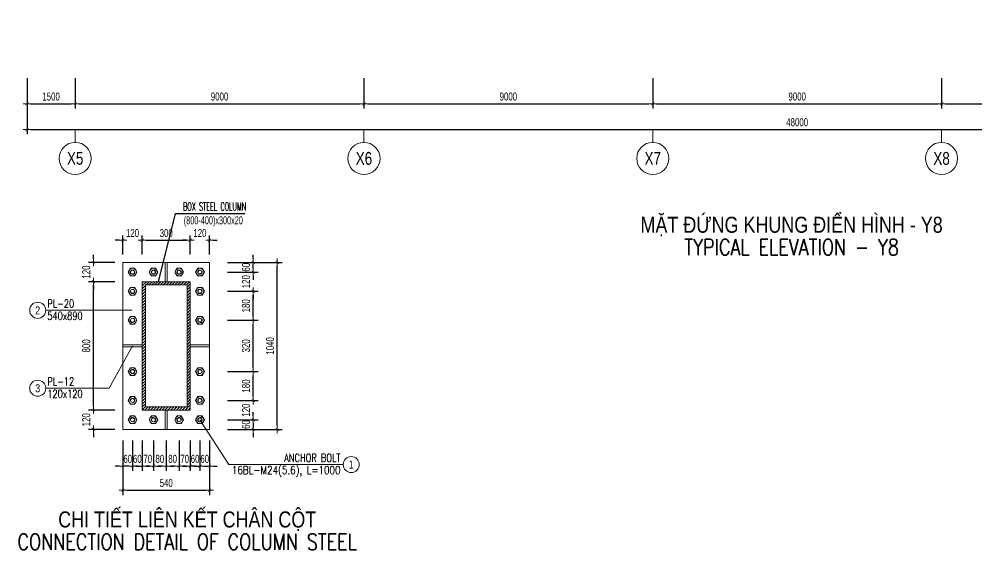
# Model space of a CAD drawing. Header units: millimetres. Extents: x 239606 to 473981, y -27658 to 23850.
# Drawn here: x 419111 to 448955, y -26843 to -10315 of the extents above; entities that cross this region are included whole.
import ezdxf
from ezdxf.enums import TextEntityAlignment as Align

# ---------------------------------------------------------------- set-up
doc = ezdxf.new("R2010")
doc.units = ezdxf.units.MM
doc.linetypes.add('CENTER2', pattern=[1.125, 0.75, -0.125, 0.125, -0.125])
doc.layers.get('0').update_dxf_attribs({"lineweight": 20})
doc.layers.get('Defpoints').update_dxf_attribs({"color": 151, "lineweight": 9})
for name, color, linetype, lineweight in [('NDC_S-BEAM-NAME-VERT', 7, 'Continuous', 20), ('NDC_S-COLS-STEL', 2, 'Continuous', 20), ('NDC_S-DIMS', 1, 'Continuous', 15), ('NDC_S-TEXT-VIE', 7, 'Continuous', 20), ('NDC_S_ANNO', 7, 'Continuous', 20), ('NDC_S_AXIS', 5, 'CENTER2', 13), ('NDC_S_DIM', 1, 'Continuous', 15), ('NDC_S_ENG TEXT', 2, 'Continuous', 20), ('NDC_S_ENG TITLE', 3, 'Continuous', 20), ('NDC_S_HATCH MATERIAL', 8, 'Continuous', 13), ('NDC_S_SLAB', 2, 'Continuous', 20), ('NDC_S_SYMBOL', 1, 'Continuous', 15), ('NDC_S_TEXT SYMBOL', 7, 'Continuous', 20), ('NDC_S_VN TITLE', 6, 'Continuous', 35)]:
    doc.layers.add(name, color=color, linetype=linetype, lineweight=lineweight)
doc.styles.add('ARIAL', font='arial.ttf', dxfattribs={"width": 0.8})
doc.styles.add('NDC_ANNO', font='', dxfattribs={"width": 0.8})
doc.styles.add('NDC_DIM', font='', dxfattribs={"width": 0.75})
doc.styles.add('NDC_EN TXT', font='romans.shx', dxfattribs={"width": 0.8})
doc.styles.add('NDC_VIE TXT', font='arial.ttf', dxfattribs={"width": 0.8})
doc.styles.get('NDC_ANNO').set_extended_font_data('Dotum')
doc.styles.get('NDC_DIM').set_extended_font_data('Dotum')
doc.dimstyles.new('NDC_dim_100', dxfattribs={"dimscale": 100, "dimtxt": 2.5, "dimasz": 1.2, "dimexe": 1.5, "dimexo": 2.5, "dimgap": 1, "dimtad": 1, "dimdec": 0, "dimzin": 0, "dimdsep": 46, "dimtxsty": 'NDC_DIM', "dimblk": 'DIMMARK', "dimcen": 0.09, "dimdle": 1.2, "dimclrd": 1, "dimclre": 1, "dimclrt": 3, "dimadec": 0, "dimazin": 0, "dimtfac": 1, "dimtdec": 0, "dimtix": 1, "dimtofl": 0, "dimtmove": 0, "dimatfit": 3, "dimfxl": 8, "dimfxlon": 1, "dimtolj": 1, "dimtzin": 0, "dimarcsym": 0})
doc.dimstyles.new('NDC_dim_75', dxfattribs={"dimscale": 75, "dimtxt": 2.5, "dimasz": 1.5, "dimexe": 1.5, "dimexo": 2.5, "dimgap": 1, "dimtad": 1, "dimdec": 0, "dimrnd": 0.001, "dimzin": 0, "dimdsep": 46, "dimtxsty": 'NDC_DIM', "dimblk": 'DIMMARK', "dimcen": 0, "dimdle": 1.2, "dimclrd": 256, "dimclre": 256, "dimclrt": 3, "dimadec": 0, "dimazin": 0, "dimtfac": 1, "dimtdec": 0, "dimtix": 1, "dimtofl": 0, "dimtmove": 2, "dimatfit": 3, "dimfxl": 6, "dimfxlon": 1, "dimtolj": 1, "dimtzin": 0, "dimlwd": -1, "dimlwe": -1, "dimarcsym": 0})

# ---------------------------------------------------------------- blocks, each defined once
blk = doc.blocks.new('Drawing name_symbol')
at = {"layer": 'NDC_S_ENG TITLE', "style": 'NDC_EN TXT', "width": 0.8}
blk.add_attdef('SECTDET1', text='', height=5, dxfattribs=at).set_placement((0, 1.01), align=Align.CENTER)
at = {"layer": 'NDC_S_TEXT SYMBOL', "lineweight": 25, "style": 'NDC_ANNO', "width": 0.8}
blk.add_attdef('SSCALE', text='', height=2.5, dxfattribs=at).set_placement((0, -4), align=Align.CENTER)
at = {"layer": 'NDC_S_VN TITLE', "style": 'NDC_VIE TXT', "width": 0.8}
blk.add_attdef('SECTDET2', text='', height=5, dxfattribs=at).set_placement((0, 7.97), align=Align.CENTER)
blk = doc.blocks.new('DIMMARK')
at = {"layer": 'NDC_S_DIM', "color": 1}
blk.add_line((-1.5, 0), (1, 0), dxfattribs=at)
at = {"layer": 'NDC_S_DIM', "color": 2, "const_width": 0.1}
blk.add_lwpolyline([(-0.42, -0.42), (0.42, 0.42)], dxfattribs=at)
blk = doc.blocks.new('*D48')
at = {"layer": 'Defpoints', "color": 0, "ltscale": 200, "transparency": 16777216}
for p in [(419356, -9940), (467356, -9940), (467356, -13751)]:
    blk.add_point(p, dxfattribs=at)
at = {"layer": 'NDC_S_DIM', "color": 1, "lineweight": -2, "ltscale": 200, "transparency": 16777216}
for p, q in [((419356, -12951), (419356, -13901)), ((467356, -12951), (467356, -13901)), ((419476, -13751), (467236, -13751))]:
    blk.add_line(p, q, dxfattribs=at)
at = {"layer": 'NDC_S_DIM', "color": 1, "lineweight": -2, "ltscale": 200, "transparency": 16777216, "xscale": 120, "yscale": 120, "zscale": 120, "rotation": 180}
blk.add_blockref('DIMMARK', (419356, -13751), dxfattribs=at)
at = {"layer": 'NDC_S_DIM', "color": 1, "lineweight": -2, "ltscale": 200, "transparency": 16777216, "xscale": 120, "yscale": 120, "zscale": 120}
blk.add_blockref('DIMMARK', (467356, -13751), dxfattribs=at)
at = {"layer": 'NDC_S_DIM', "color": 3, "ltscale": 200, "transparency": 16777216, "insert": (443356, -13526), "char_height": 250, "attachment_point": 5, "style": 'NDC_DIM'}
blk.add_mtext('\\A1;48000', dxfattribs=at)
blk = doc.blocks.new('*D49')
at = {"layer": 'Defpoints', "color": 0, "ltscale": 200, "transparency": 16777216}
for p in [(429856, -9940), (438856, -9940), (438856, -12951)]:
    blk.add_point(p, dxfattribs=at)
at = {"layer": 'NDC_S_DIM', "color": 1, "lineweight": -2, "ltscale": 200, "transparency": 16777216}
for p, q in [((429856, -12151), (429856, -13101)), ((438856, -12151), (438856, -13101)), ((429976, -12951), (438736, -12951))]:
    blk.add_line(p, q, dxfattribs=at)
at = {"layer": 'NDC_S_DIM', "color": 1, "lineweight": -2, "ltscale": 200, "transparency": 16777216, "xscale": 120, "yscale": 120, "zscale": 120, "rotation": 180}
blk.add_blockref('DIMMARK', (429856, -12951), dxfattribs=at)
at = {"layer": 'NDC_S_DIM', "color": 1, "lineweight": -2, "ltscale": 200, "transparency": 16777216, "xscale": 120, "yscale": 120, "zscale": 120}
blk.add_blockref('DIMMARK', (438856, -12951), dxfattribs=at)
at = {"layer": 'NDC_S_DIM', "color": 3, "ltscale": 200, "transparency": 16777216, "insert": (434356, -12726), "char_height": 250, "attachment_point": 5, "style": 'NDC_DIM'}
blk.add_mtext('\\A1;9000', dxfattribs=at)
blk = doc.blocks.new('*U8')
at = {"layer": 'NDC_S_SYMBOL'}
blk.add_line((0, 5), (0, 9), dxfattribs=at)
blk.add_circle((0, 0), 5, dxfattribs=at)
at = {"layer": 'NDC_S_TEXT SYMBOL', "color": 7, "style": 'NDC_ANNO', "width": 0.8}
blk.add_attdef('GRID', text='', height=4, dxfattribs=at).set_placement((0, 0), align=Align.MIDDLE)
blk = doc.blocks.new('*D50')
at = {"layer": 'Defpoints', "color": 0, "ltscale": 200, "transparency": 16777216}
for p in [(420856, -9940), (429856, -9940), (429856, -12951)]:
    blk.add_point(p, dxfattribs=at)
at = {"layer": 'NDC_S_DIM', "color": 1, "lineweight": -2, "ltscale": 200, "transparency": 16777216}
for p, q in [((420856, -12151), (420856, -13101)), ((429856, -12151), (429856, -13101)), ((420976, -12951), (429736, -12951))]:
    blk.add_line(p, q, dxfattribs=at)
at = {"layer": 'NDC_S_DIM', "color": 1, "lineweight": -2, "ltscale": 200, "transparency": 16777216, "xscale": 120, "yscale": 120, "zscale": 120, "rotation": 180}
blk.add_blockref('DIMMARK', (420856, -12951), dxfattribs=at)
at = {"layer": 'NDC_S_DIM', "color": 1, "lineweight": -2, "ltscale": 200, "transparency": 16777216, "xscale": 120, "yscale": 120, "zscale": 120}
blk.add_blockref('DIMMARK', (429856, -12951), dxfattribs=at)
at = {"layer": 'NDC_S_DIM', "color": 3, "ltscale": 200, "transparency": 16777216, "insert": (425356, -12726), "char_height": 250, "attachment_point": 5, "style": 'NDC_DIM'}
blk.add_mtext('\\A1;9000', dxfattribs=at)
blk = doc.blocks.new('*D51')
at = {"layer": 'Defpoints', "color": 0, "ltscale": 100, "transparency": 16777216}
for p in [(419356, -9940), (420856, -9940), (420856, -12951)]:
    blk.add_point(p, dxfattribs=at)
at = {"layer": 'NDC_S_DIM', "color": 1, "lineweight": -2, "ltscale": 100, "transparency": 16777216}
for p, q in [((419356, -12151), (419356, -13101)), ((420856, -12151), (420856, -13101)), ((419476, -12951), (420736, -12951))]:
    blk.add_line(p, q, dxfattribs=at)
at = {"layer": 'NDC_S_DIM', "color": 1, "lineweight": -2, "ltscale": 100, "transparency": 16777216, "xscale": 120, "yscale": 120, "zscale": 120, "rotation": 180}
blk.add_blockref('DIMMARK', (419356, -12951), dxfattribs=at)
at = {"layer": 'NDC_S_DIM', "color": 1, "lineweight": -2, "ltscale": 100, "transparency": 16777216, "xscale": 120, "yscale": 120, "zscale": 120}
blk.add_blockref('DIMMARK', (420856, -12951), dxfattribs=at)
at = {"layer": 'NDC_S_DIM', "color": 3, "ltscale": 100, "transparency": 16777216, "insert": (420106, -12726), "char_height": 250, "attachment_point": 5, "style": 'NDC_DIM'}
blk.add_mtext('\\A1;1500', dxfattribs=at)
blk = doc.blocks.new('*D52')
at = {"layer": 'Defpoints', "color": 0, "ltscale": 200, "transparency": 16777216}
for p in [(438856, -9940), (447856, -9940), (447856, -12951)]:
    blk.add_point(p, dxfattribs=at)
at = {"layer": 'NDC_S_DIM', "color": 1, "lineweight": -2, "ltscale": 200, "transparency": 16777216}
for p, q in [((438856, -12151), (438856, -13101)), ((447856, -12151), (447856, -13101)), ((438976, -12951), (447736, -12951))]:
    blk.add_line(p, q, dxfattribs=at)
at = {"layer": 'NDC_S_DIM', "color": 1, "lineweight": -2, "ltscale": 200, "transparency": 16777216, "xscale": 120, "yscale": 120, "zscale": 120, "rotation": 180}
blk.add_blockref('DIMMARK', (438856, -12951), dxfattribs=at)
at = {"layer": 'NDC_S_DIM', "color": 1, "lineweight": -2, "ltscale": 200, "transparency": 16777216, "xscale": 120, "yscale": 120, "zscale": 120}
blk.add_blockref('DIMMARK', (447856, -12951), dxfattribs=at)
at = {"layer": 'NDC_S_DIM', "color": 3, "ltscale": 200, "transparency": 16777216, "insert": (443356, -12726), "char_height": 250, "attachment_point": 5, "style": 'NDC_DIM'}
blk.add_mtext('\\A1;9000', dxfattribs=at)
blk = doc.blocks.new('*D53')
at = {"layer": 'Defpoints', "color": 0, "ltscale": 200, "transparency": 16777216}
for p in [(447856, -9940), (456856, -9940), (456856, -12951)]:
    blk.add_point(p, dxfattribs=at)
at = {"layer": 'NDC_S_DIM', "color": 1, "lineweight": -2, "ltscale": 200, "transparency": 16777216}
for p, q in [((447856, -12151), (447856, -13101)), ((456856, -12151), (456856, -13101)), ((447976, -12951), (456736, -12951))]:
    blk.add_line(p, q, dxfattribs=at)
at = {"layer": 'NDC_S_DIM', "color": 1, "lineweight": -2, "ltscale": 200, "transparency": 16777216, "xscale": 120, "yscale": 120, "zscale": 120, "rotation": 180}
blk.add_blockref('DIMMARK', (447856, -12951), dxfattribs=at)
at = {"layer": 'NDC_S_DIM', "color": 1, "lineweight": -2, "ltscale": 200, "transparency": 16777216, "xscale": 120, "yscale": 120, "zscale": 120}
blk.add_blockref('DIMMARK', (456856, -12951), dxfattribs=at)
at = {"layer": 'NDC_S_DIM', "color": 3, "ltscale": 200, "transparency": 16777216, "insert": (452356, -12726), "char_height": 250, "attachment_point": 5, "style": 'NDC_DIM'}
blk.add_mtext('\\A1;9000', dxfattribs=at)
blk = doc.blocks.new('*U148')
blk.add_circle((2.5, 0), 2.5)
at = {"layer": 'NDC_S-TEXT-VIE', "color": 3, "style": 'NDC_EN TXT'}
for tag, width, p in [('DK2', 0.75, (-0.85, 0.85)), ('KC2', 0.8, (-0.85, -2.97))]:
    blk.add_attdef(tag, text='', height=2.5, dxfattribs=dict(at, width=width)).set_placement(p, align=Align.RIGHT)
at = {"layer": 'NDC_S-TEXT-VIE', "color": 7, "style": 'ARIAL', "width": 0.8}
blk.add_attdef('SH3', text='', height=2.5, dxfattribs=at).set_placement((2.5, 0), align=Align.MIDDLE)
blk = doc.blocks.new('*U145')
at = {"color": 0, "linetype": 'Continuous'}
for p, q in [((-8.5, 4.9), (0, 9.8)), ((-8.5, -4.9), (-8.5, 4.9)), ((8.5, 4.9), (0, 9.8)), ((8.5, -4.9), (8.5, 4.9)), ((-8.5, -4.9), (0, -9.8)), ((8.5, -4.9), (0, -9.8))]:
    blk.add_line(p, q, dxfattribs=at)
for radius in [8.5, 4.25]:
    blk.add_circle((0, 0), radius, dxfattribs=at)
blk.add_arc((0, 0), 5, 250, 160, dxfattribs=at)
blk = doc.blocks.new('*D149')
at = {"layer": 'Defpoints', "color": 0, "ltscale": 100, "transparency": 16777216}
for p in [(422344, -23091), (422644, -23091), (422644, -24236)]:
    blk.add_point(p, dxfattribs=at)
at = {"layer": 'NDC_S_DIM', "color": 1, "lineweight": -2, "ltscale": 100, "transparency": 16777216}
for p, q in [((422344, -23436), (422344, -24386)), ((422644, -23436), (422644, -24386)), ((422224, -24236), (422104, -24236)), ((422764, -24236), (422884, -24236))]:
    blk.add_line(p, q, dxfattribs=at)
at = {"layer": 'NDC_S_DIM', "color": 1, "lineweight": -2, "ltscale": 100, "transparency": 16777216, "xscale": 120, "yscale": 120, "zscale": 120}
blk.add_blockref('DIMMARK', (422344, -24236), dxfattribs=at)
at = {"layer": 'NDC_S_DIM', "color": 1, "lineweight": -2, "ltscale": 100, "transparency": 16777216, "xscale": 120, "yscale": 120, "zscale": 120, "rotation": 180}
blk.add_blockref('DIMMARK', (422644, -24236), dxfattribs=at)
at = {"layer": 'NDC_S_DIM', "color": 3, "ltscale": 100, "transparency": 16777216, "insert": (422494, -24010), "char_height": 250, "attachment_point": 5, "style": 'NDC_DIM'}
blk.add_mtext('\\A1;60', dxfattribs=at)
blk = doc.blocks.new('*D150')
at = {"layer": 'Defpoints', "color": 0, "ltscale": 100, "transparency": 16777216}
for p in [(422644, -23091), (422944, -23091), (422944, -24236)]:
    blk.add_point(p, dxfattribs=at)
at = {"layer": 'NDC_S_DIM', "color": 1, "lineweight": -2, "ltscale": 100, "transparency": 16777216}
for p, q in [((422644, -23436), (422644, -24386)), ((422944, -23436), (422944, -24386)), ((422524, -24236), (422404, -24236)), ((423064, -24236), (423184, -24236))]:
    blk.add_line(p, q, dxfattribs=at)
at = {"layer": 'NDC_S_DIM', "color": 1, "lineweight": -2, "ltscale": 100, "transparency": 16777216, "xscale": 120, "yscale": 120, "zscale": 120}
blk.add_blockref('DIMMARK', (422644, -24236), dxfattribs=at)
at = {"layer": 'NDC_S_DIM', "color": 1, "lineweight": -2, "ltscale": 100, "transparency": 16777216, "xscale": 120, "yscale": 120, "zscale": 120, "rotation": 180}
blk.add_blockref('DIMMARK', (422944, -24236), dxfattribs=at)
at = {"layer": 'NDC_S_DIM', "color": 3, "ltscale": 100, "transparency": 16777216, "insert": (422794, -24010), "char_height": 250, "attachment_point": 5, "style": 'NDC_DIM'}
blk.add_mtext('\\A1;60', dxfattribs=at)
blk = doc.blocks.new('*D151')
at = {"layer": 'Defpoints', "color": 0, "ltscale": 100, "transparency": 16777216}
for p in [(423294, -23091), (423694, -23091), (423694, -24236)]:
    blk.add_point(p, dxfattribs=at)
at = {"layer": 'NDC_S_DIM', "color": 1, "lineweight": -2, "ltscale": 100, "transparency": 16777216}
for p, q in [((423294, -23436), (423294, -24386)), ((423694, -23436), (423694, -24386)), ((423174, -24236), (423054, -24236)), ((423814, -24236), (423934, -24236))]:
    blk.add_line(p, q, dxfattribs=at)
at = {"layer": 'NDC_S_DIM', "color": 1, "lineweight": -2, "ltscale": 100, "transparency": 16777216, "xscale": 120, "yscale": 120, "zscale": 120}
blk.add_blockref('DIMMARK', (423294, -24236), dxfattribs=at)
at = {"layer": 'NDC_S_DIM', "color": 1, "lineweight": -2, "ltscale": 100, "transparency": 16777216, "xscale": 120, "yscale": 120, "zscale": 120, "rotation": 180}
blk.add_blockref('DIMMARK', (423694, -24236), dxfattribs=at)
at = {"layer": 'NDC_S_DIM', "color": 3, "ltscale": 100, "transparency": 16777216, "insert": (423494, -24010), "char_height": 250, "attachment_point": 5, "style": 'NDC_DIM'}
blk.add_mtext('\\A1;80', dxfattribs=at)
blk = doc.blocks.new('*D152')
at = {"layer": 'Defpoints', "color": 0, "ltscale": 100, "transparency": 16777216}
for p in [(423694, -23091), (424094, -23091), (424094, -24236)]:
    blk.add_point(p, dxfattribs=at)
at = {"layer": 'NDC_S_DIM', "color": 1, "lineweight": -2, "ltscale": 100, "transparency": 16777216}
for p, q in [((423694, -23436), (423694, -24386)), ((424094, -23436), (424094, -24386)), ((423574, -24236), (423454, -24236)), ((424214, -24236), (424334, -24236))]:
    blk.add_line(p, q, dxfattribs=at)
at = {"layer": 'NDC_S_DIM', "color": 1, "lineweight": -2, "ltscale": 100, "transparency": 16777216, "xscale": 120, "yscale": 120, "zscale": 120}
blk.add_blockref('DIMMARK', (423694, -24236), dxfattribs=at)
at = {"layer": 'NDC_S_DIM', "color": 1, "lineweight": -2, "ltscale": 100, "transparency": 16777216, "xscale": 120, "yscale": 120, "zscale": 120, "rotation": 180}
blk.add_blockref('DIMMARK', (424094, -24236), dxfattribs=at)
at = {"layer": 'NDC_S_DIM', "color": 3, "ltscale": 100, "transparency": 16777216, "insert": (423894, -24010), "char_height": 250, "attachment_point": 5, "style": 'NDC_DIM'}
blk.add_mtext('\\A1;80', dxfattribs=at)
blk = doc.blocks.new('*D153')
at = {"layer": 'Defpoints', "color": 0, "ltscale": 100, "transparency": 16777216}
for p in [(424444, -23091), (424744, -23091), (424744, -24236)]:
    blk.add_point(p, dxfattribs=at)
at = {"layer": 'NDC_S_DIM', "color": 1, "lineweight": -2, "ltscale": 100, "transparency": 16777216}
for p, q in [((424444, -23436), (424444, -24386)), ((424744, -23436), (424744, -24386)), ((424324, -24236), (424204, -24236)), ((424864, -24236), (424984, -24236))]:
    blk.add_line(p, q, dxfattribs=at)
at = {"layer": 'NDC_S_DIM', "color": 1, "lineweight": -2, "ltscale": 100, "transparency": 16777216, "xscale": 120, "yscale": 120, "zscale": 120}
blk.add_blockref('DIMMARK', (424444, -24236), dxfattribs=at)
at = {"layer": 'NDC_S_DIM', "color": 1, "lineweight": -2, "ltscale": 100, "transparency": 16777216, "xscale": 120, "yscale": 120, "zscale": 120, "rotation": 180}
blk.add_blockref('DIMMARK', (424744, -24236), dxfattribs=at)
at = {"layer": 'NDC_S_DIM', "color": 3, "ltscale": 100, "transparency": 16777216, "insert": (424594, -24010), "char_height": 250, "attachment_point": 5, "style": 'NDC_DIM'}
blk.add_mtext('\\A1;60', dxfattribs=at)
blk = doc.blocks.new('*D154')
at = {"layer": 'Defpoints', "color": 0, "ltscale": 100, "transparency": 16777216}
for p in [(424744, -23091), (425044, -23091), (425044, -24236)]:
    blk.add_point(p, dxfattribs=at)
at = {"layer": 'NDC_S_DIM', "color": 1, "lineweight": -2, "ltscale": 100, "transparency": 16777216}
for p, q in [((424744, -23436), (424744, -24386)), ((425044, -23436), (425044, -24386)), ((424624, -24236), (424504, -24236)), ((425164, -24236), (425284, -24236))]:
    blk.add_line(p, q, dxfattribs=at)
at = {"layer": 'NDC_S_DIM', "color": 1, "lineweight": -2, "ltscale": 100, "transparency": 16777216, "xscale": 120, "yscale": 120, "zscale": 120}
blk.add_blockref('DIMMARK', (424744, -24236), dxfattribs=at)
at = {"layer": 'NDC_S_DIM', "color": 1, "lineweight": -2, "ltscale": 100, "transparency": 16777216, "xscale": 120, "yscale": 120, "zscale": 120, "rotation": 180}
blk.add_blockref('DIMMARK', (425044, -24236), dxfattribs=at)
at = {"layer": 'NDC_S_DIM', "color": 3, "ltscale": 100, "transparency": 16777216, "insert": (424894, -24010), "char_height": 250, "attachment_point": 5, "style": 'NDC_DIM'}
blk.add_mtext('\\A1;60', dxfattribs=at)
blk = doc.blocks.new('*D155')
at = {"layer": 'Defpoints', "color": 0, "ltscale": 100, "transparency": 16777216}
for p in [(422344, -23091), (425044, -23091), (425044, -24986)]:
    blk.add_point(p, dxfattribs=at)
at = {"layer": 'NDC_S_DIM', "color": 1, "lineweight": -2, "ltscale": 100, "transparency": 16777216}
for p, q in [((422344, -24186), (422344, -25136)), ((425044, -24186), (425044, -25136)), ((422464, -24986), (424924, -24986))]:
    blk.add_line(p, q, dxfattribs=at)
at = {"layer": 'NDC_S_DIM', "color": 1, "lineweight": -2, "ltscale": 100, "transparency": 16777216, "xscale": 120, "yscale": 120, "zscale": 120, "rotation": 180}
blk.add_blockref('DIMMARK', (422344, -24986), dxfattribs=at)
at = {"layer": 'NDC_S_DIM', "color": 1, "lineweight": -2, "ltscale": 100, "transparency": 16777216, "xscale": 120, "yscale": 120, "zscale": 120}
blk.add_blockref('DIMMARK', (425044, -24986), dxfattribs=at)
at = {"layer": 'NDC_S_DIM', "color": 3, "ltscale": 100, "transparency": 16777216, "insert": (423694, -24760), "char_height": 250, "attachment_point": 5, "style": 'NDC_DIM'}
blk.add_mtext('\\A1;540', dxfattribs=at)
blk = doc.blocks.new('*D156')
at = {"layer": 'Defpoints', "color": 0, "ltscale": 100, "transparency": 16777216}
for p in [(425044, -22791), (426405, -22791), (425044, -23091)]:
    blk.add_point(p, dxfattribs=at)
at = {"layer": 'NDC_S_DIM', "color": 1, "lineweight": -2, "ltscale": 100, "transparency": 16777216}
for p, q in [((426405, -22671), (426405, -22551)), ((425605, -22791), (426555, -22791)), ((425605, -23091), (426555, -23091)), ((426405, -23211), (426405, -23331))]:
    blk.add_line(p, q, dxfattribs=at)
at = {"layer": 'NDC_S_DIM', "color": 1, "lineweight": -2, "ltscale": 100, "transparency": 16777216, "xscale": 120, "yscale": 120, "zscale": 120}
for p, rotation in [((426405, -22791), 270), ((426405, -23091), 90)]:
    blk.add_blockref('DIMMARK', p, dxfattribs=dict(at, rotation=rotation))
at = {"layer": 'NDC_S_DIM', "color": 3, "ltscale": 100, "transparency": 16777216, "insert": (426180, -22941), "char_height": 250, "attachment_point": 5, "rotation": 90, "style": 'NDC_DIM'}
blk.add_mtext('\\A1;60', dxfattribs=at)
blk = doc.blocks.new('*D157')
at = {"layer": 'Defpoints', "color": 0, "ltscale": 100, "transparency": 16777216}
for p in [(425044, -22191), (426405, -22191), (425044, -22791)]:
    blk.add_point(p, dxfattribs=at)
at = {"layer": 'NDC_S_DIM', "color": 1, "lineweight": -2, "ltscale": 100, "transparency": 16777216}
for p, q in [((426405, -22071), (426405, -21951)), ((425605, -22191), (426555, -22191)), ((425605, -22791), (426555, -22791)), ((426405, -22911), (426405, -23031))]:
    blk.add_line(p, q, dxfattribs=at)
at = {"layer": 'NDC_S_DIM', "color": 1, "lineweight": -2, "ltscale": 100, "transparency": 16777216, "xscale": 120, "yscale": 120, "zscale": 120}
for p, rotation in [((426405, -22191), 270), ((426405, -22791), 90)]:
    blk.add_blockref('DIMMARK', p, dxfattribs=dict(at, rotation=rotation))
at = {"layer": 'NDC_S_DIM', "color": 3, "ltscale": 100, "transparency": 16777216, "insert": (426180, -22491), "char_height": 250, "attachment_point": 5, "rotation": 90, "style": 'NDC_DIM'}
blk.add_mtext('\\A1;120', dxfattribs=at)
blk = doc.blocks.new('*D158')
at = {"layer": 'Defpoints', "color": 0, "ltscale": 100, "transparency": 16777216}
for p in [(425044, -21291), (426405, -21291), (425044, -22191)]:
    blk.add_point(p, dxfattribs=at)
at = {"layer": 'NDC_S_DIM', "color": 1, "lineweight": -2, "ltscale": 100, "transparency": 16777216}
for p, q in [((425605, -21291), (426555, -21291)), ((426405, -22071), (426405, -21411)), ((425605, -22191), (426555, -22191))]:
    blk.add_line(p, q, dxfattribs=at)
at = {"layer": 'NDC_S_DIM', "color": 1, "lineweight": -2, "ltscale": 100, "transparency": 16777216, "xscale": 120, "yscale": 120, "zscale": 120}
for p, rotation in [((426405, -21291), 90), ((426405, -22191), 270)]:
    blk.add_blockref('DIMMARK', p, dxfattribs=dict(at, rotation=rotation))
at = {"layer": 'NDC_S_DIM', "color": 3, "ltscale": 100, "transparency": 16777216, "insert": (426180, -21741), "char_height": 250, "attachment_point": 5, "rotation": 90, "style": 'NDC_DIM'}
blk.add_mtext('\\A1;180', dxfattribs=at)
blk = doc.blocks.new('*D159')
at = {"layer": 'Defpoints', "color": 0, "ltscale": 100, "transparency": 16777216}
for p in [(425044, -19691), (426405, -19691), (425044, -21291)]:
    blk.add_point(p, dxfattribs=at)
at = {"layer": 'NDC_S_DIM', "color": 1, "lineweight": -2, "ltscale": 100, "transparency": 16777216}
for p, q in [((425605, -19691), (426555, -19691)), ((426405, -21171), (426405, -19811)), ((425605, -21291), (426555, -21291))]:
    blk.add_line(p, q, dxfattribs=at)
at = {"layer": 'NDC_S_DIM', "color": 1, "lineweight": -2, "ltscale": 100, "transparency": 16777216, "xscale": 120, "yscale": 120, "zscale": 120}
for p, rotation in [((426405, -19691), 90), ((426405, -21291), 270)]:
    blk.add_blockref('DIMMARK', p, dxfattribs=dict(at, rotation=rotation))
at = {"layer": 'NDC_S_DIM', "color": 3, "ltscale": 100, "transparency": 16777216, "insert": (426180, -20491), "char_height": 250, "attachment_point": 5, "rotation": 90, "style": 'NDC_DIM'}
blk.add_mtext('\\A1;320', dxfattribs=at)
blk = doc.blocks.new('*D160')
at = {"layer": 'Defpoints', "color": 0, "ltscale": 100, "transparency": 16777216}
for p in [(425044, -18791), (426405, -18791), (425044, -19691)]:
    blk.add_point(p, dxfattribs=at)
at = {"layer": 'NDC_S_DIM', "color": 1, "lineweight": -2, "ltscale": 100, "transparency": 16777216}
for p, q in [((425605, -18791), (426555, -18791)), ((426405, -19571), (426405, -18911)), ((425605, -19691), (426555, -19691))]:
    blk.add_line(p, q, dxfattribs=at)
at = {"layer": 'NDC_S_DIM', "color": 1, "lineweight": -2, "ltscale": 100, "transparency": 16777216, "xscale": 120, "yscale": 120, "zscale": 120}
for p, rotation in [((426405, -18791), 90), ((426405, -19691), 270)]:
    blk.add_blockref('DIMMARK', p, dxfattribs=dict(at, rotation=rotation))
at = {"layer": 'NDC_S_DIM', "color": 3, "ltscale": 100, "transparency": 16777216, "insert": (426180, -19241), "char_height": 250, "attachment_point": 5, "rotation": 90, "style": 'NDC_DIM'}
blk.add_mtext('\\A1;180', dxfattribs=at)
blk = doc.blocks.new('*D161')
at = {"layer": 'Defpoints', "color": 0, "ltscale": 100, "transparency": 16777216}
for p in [(425044, -18191), (426405, -18191), (425044, -18791)]:
    blk.add_point(p, dxfattribs=at)
at = {"layer": 'NDC_S_DIM', "color": 1, "lineweight": -2, "ltscale": 100, "transparency": 16777216}
for p, q in [((425605, -18191), (426555, -18191)), ((426405, -18071), (426405, -17951)), ((425605, -18791), (426555, -18791)), ((426405, -18911), (426405, -19031))]:
    blk.add_line(p, q, dxfattribs=at)
at = {"layer": 'NDC_S_DIM', "color": 1, "lineweight": -2, "ltscale": 100, "transparency": 16777216, "xscale": 120, "yscale": 120, "zscale": 120}
for p, rotation in [((426405, -18191), 270), ((426405, -18791), 90)]:
    blk.add_blockref('DIMMARK', p, dxfattribs=dict(at, rotation=rotation))
at = {"layer": 'NDC_S_DIM', "color": 3, "ltscale": 100, "transparency": 16777216, "insert": (426180, -18491), "char_height": 250, "attachment_point": 5, "rotation": 90, "style": 'NDC_DIM'}
blk.add_mtext('\\A1;120', dxfattribs=at)
blk = doc.blocks.new('*D162')
at = {"layer": 'Defpoints', "color": 0, "ltscale": 100, "transparency": 16777216}
for p in [(425044, -17891), (426405, -17891), (425044, -18191)]:
    blk.add_point(p, dxfattribs=at)
at = {"layer": 'NDC_S_DIM', "color": 1, "lineweight": -2, "ltscale": 100, "transparency": 16777216}
for p, q in [((425605, -17891), (426555, -17891)), ((426405, -17771), (426405, -17651)), ((425605, -18191), (426555, -18191)), ((426405, -18311), (426405, -18431))]:
    blk.add_line(p, q, dxfattribs=at)
at = {"layer": 'NDC_S_DIM', "color": 1, "lineweight": -2, "ltscale": 100, "transparency": 16777216, "xscale": 120, "yscale": 120, "zscale": 120}
for p, rotation in [((426405, -17891), 270), ((426405, -18191), 90)]:
    blk.add_blockref('DIMMARK', p, dxfattribs=dict(at, rotation=rotation))
at = {"layer": 'NDC_S_DIM', "color": 3, "ltscale": 100, "transparency": 16777216, "insert": (426180, -18041), "char_height": 250, "attachment_point": 5, "rotation": 90, "style": 'NDC_DIM'}
blk.add_mtext('\\A1;60', dxfattribs=at)
blk = doc.blocks.new('*D163')
at = {"layer": 'Defpoints', "color": 0, "ltscale": 100, "transparency": 16777216}
for p in [(425044, -17891), (427155, -17891), (425044, -23091)]:
    blk.add_point(p, dxfattribs=at)
at = {"layer": 'NDC_S_DIM', "color": 1, "lineweight": -2, "ltscale": 100, "transparency": 16777216}
for p, q in [((426355, -17891), (427305, -17891)), ((427155, -22971), (427155, -18011)), ((426355, -23091), (427305, -23091))]:
    blk.add_line(p, q, dxfattribs=at)
at = {"layer": 'NDC_S_DIM', "color": 1, "lineweight": -2, "ltscale": 100, "transparency": 16777216, "xscale": 120, "yscale": 120, "zscale": 120}
for p, rotation in [((427155, -17891), 90), ((427155, -23091), 270)]:
    blk.add_blockref('DIMMARK', p, dxfattribs=dict(at, rotation=rotation))
at = {"layer": 'NDC_S_DIM', "color": 3, "ltscale": 100, "transparency": 16777216, "insert": (426930, -20491), "char_height": 250, "attachment_point": 5, "rotation": 90, "style": 'NDC_DIM'}
blk.add_mtext('\\A1;1040', dxfattribs=at)
blk = doc.blocks.new('*D164')
at = {"layer": 'Defpoints', "color": 0, "ltscale": 100, "transparency": 16777216}
for p in [(422944, -23091), (423294, -23091), (423294, -24236)]:
    blk.add_point(p, dxfattribs=at)
at = {"layer": 'NDC_S_DIM', "color": 1, "lineweight": -2, "ltscale": 100, "transparency": 16777216}
for p, q in [((422944, -23436), (422944, -24386)), ((423294, -23436), (423294, -24386)), ((422824, -24236), (422704, -24236)), ((423414, -24236), (423534, -24236))]:
    blk.add_line(p, q, dxfattribs=at)
at = {"layer": 'NDC_S_DIM', "color": 1, "lineweight": -2, "ltscale": 100, "transparency": 16777216, "xscale": 120, "yscale": 120, "zscale": 120}
blk.add_blockref('DIMMARK', (422944, -24236), dxfattribs=at)
at = {"layer": 'NDC_S_DIM', "color": 1, "lineweight": -2, "ltscale": 100, "transparency": 16777216, "xscale": 120, "yscale": 120, "zscale": 120, "rotation": 180}
blk.add_blockref('DIMMARK', (423294, -24236), dxfattribs=at)
at = {"layer": 'NDC_S_DIM', "color": 3, "ltscale": 100, "transparency": 16777216, "insert": (423119, -24010), "char_height": 250, "attachment_point": 5, "style": 'NDC_DIM'}
blk.add_mtext('\\A1;70', dxfattribs=at)
blk = doc.blocks.new('*D165')
at = {"layer": 'Defpoints', "color": 0, "ltscale": 100, "transparency": 16777216}
for p in [(424094, -23091), (424444, -23091), (424444, -24236)]:
    blk.add_point(p, dxfattribs=at)
at = {"layer": 'NDC_S_DIM', "color": 1, "lineweight": -2, "ltscale": 100, "transparency": 16777216}
for p, q in [((424094, -23436), (424094, -24386)), ((424444, -23436), (424444, -24386)), ((423974, -24236), (423854, -24236)), ((424564, -24236), (424684, -24236))]:
    blk.add_line(p, q, dxfattribs=at)
at = {"layer": 'NDC_S_DIM', "color": 1, "lineweight": -2, "ltscale": 100, "transparency": 16777216, "xscale": 120, "yscale": 120, "zscale": 120}
blk.add_blockref('DIMMARK', (424094, -24236), dxfattribs=at)
at = {"layer": 'NDC_S_DIM', "color": 1, "lineweight": -2, "ltscale": 100, "transparency": 16777216, "xscale": 120, "yscale": 120, "zscale": 120, "rotation": 180}
blk.add_blockref('DIMMARK', (424444, -24236), dxfattribs=at)
at = {"layer": 'NDC_S_DIM', "color": 3, "ltscale": 100, "transparency": 16777216, "insert": (424269, -24010), "char_height": 250, "attachment_point": 5, "style": 'NDC_DIM'}
blk.add_mtext('\\A1;70', dxfattribs=at)
blk = doc.blocks.new('*U147')
blk.add_circle((-2.5, 0), 2.5)
at = {"layer": 'NDC_S-TEXT-VIE', "color": 3, "style": 'NDC_EN TXT', "width": 0.75}
for tag, p in [('DK1', (0.5, 0.85)), ('KC1', (0.5, -2.97))]:
    blk.add_attdef(tag, p, '', height=2.5, dxfattribs=at)
at = {"layer": 'NDC_S-TEXT-VIE', "color": 7, "style": 'ARIAL', "width": 0.8}
blk.add_attdef('SH2', text='', height=2.5, dxfattribs=at).set_placement((-2.5, 0), align=Align.MIDDLE)
blk = doc.blocks.new('*D166')
at = {"layer": 'Defpoints', "color": 0, "ltscale": 100, "transparency": 16777216}
for p in [(421426, -22491), (422344, -22491), (422344, -23091)]:
    blk.add_point(p, dxfattribs=at)
at = {"layer": 'NDC_S_DIM', "color": 1, "lineweight": -2, "ltscale": 100, "transparency": 16777216}
for p, q in [((421426, -22371), (421426, -22251)), ((422094, -22491), (421276, -22491)), ((422094, -23091), (421276, -23091)), ((421426, -23211), (421426, -23331))]:
    blk.add_line(p, q, dxfattribs=at)
at = {"layer": 'NDC_S_DIM', "color": 1, "lineweight": -2, "ltscale": 100, "transparency": 16777216, "xscale": 120, "yscale": 120, "zscale": 120}
for p, rotation in [((421426, -22491), 270), ((421426, -23091), 90)]:
    blk.add_blockref('DIMMARK', p, dxfattribs=dict(at, rotation=rotation))
at = {"layer": 'NDC_S_DIM', "color": 3, "ltscale": 100, "transparency": 16777216, "insert": (421201, -22791), "char_height": 250, "attachment_point": 5, "rotation": 90, "style": 'NDC_DIM'}
blk.add_mtext('\\A1;120', dxfattribs=at)
blk = doc.blocks.new('*D167')
at = {"layer": 'Defpoints', "color": 0, "ltscale": 100, "transparency": 16777216}
for p in [(421426, -18491), (422344, -18491), (422344, -22491)]:
    blk.add_point(p, dxfattribs=at)
at = {"layer": 'NDC_S_DIM', "color": 1, "lineweight": -2, "ltscale": 100, "transparency": 16777216}
for p, q in [((422094, -18491), (421276, -18491)), ((421426, -22371), (421426, -18611)), ((422094, -22491), (421276, -22491))]:
    blk.add_line(p, q, dxfattribs=at)
at = {"layer": 'NDC_S_DIM', "color": 1, "lineweight": -2, "ltscale": 100, "transparency": 16777216, "xscale": 120, "yscale": 120, "zscale": 120}
for p, rotation in [((421426, -18491), 90), ((421426, -22491), 270)]:
    blk.add_blockref('DIMMARK', p, dxfattribs=dict(at, rotation=rotation))
at = {"layer": 'NDC_S_DIM', "color": 3, "ltscale": 100, "transparency": 16777216, "insert": (421201, -20491), "char_height": 250, "attachment_point": 5, "rotation": 90, "style": 'NDC_DIM'}
blk.add_mtext('\\A1;800', dxfattribs=at)
blk = doc.blocks.new('*D168')
at = {"layer": 'Defpoints', "color": 0, "ltscale": 100, "transparency": 16777216}
for p in [(421426, -17891), (422344, -17891), (422344, -18491)]:
    blk.add_point(p, dxfattribs=at)
at = {"layer": 'NDC_S_DIM', "color": 1, "lineweight": -2, "ltscale": 100, "transparency": 16777216}
for p, q in [((422094, -17891), (421276, -17891)), ((421426, -17771), (421426, -17651)), ((422094, -18491), (421276, -18491)), ((421426, -18611), (421426, -18731))]:
    blk.add_line(p, q, dxfattribs=at)
at = {"layer": 'NDC_S_DIM', "color": 1, "lineweight": -2, "ltscale": 100, "transparency": 16777216, "xscale": 120, "yscale": 120, "zscale": 120}
for p, rotation in [((421426, -17891), 270), ((421426, -18491), 90)]:
    blk.add_blockref('DIMMARK', p, dxfattribs=dict(at, rotation=rotation))
at = {"layer": 'NDC_S_DIM', "color": 3, "ltscale": 100, "transparency": 16777216, "insert": (421201, -18191), "char_height": 250, "attachment_point": 5, "rotation": 90, "style": 'NDC_DIM'}
blk.add_mtext('\\A1;120', dxfattribs=at)
blk = doc.blocks.new('*D169')
at = {"layer": 'Defpoints', "color": 0, "ltscale": 100, "transparency": 16777216}
for p in [(422944, -17202), (422344, -17891), (422944, -17891)]:
    blk.add_point(p, dxfattribs=at)
at = {"layer": 'NDC_S_DIM', "color": 1, "lineweight": -2, "ltscale": 100, "transparency": 16777216}
for p, q in [((422224, -17202), (422104, -17202)), ((422344, -17641), (422344, -17052)), ((422944, -17641), (422944, -17052)), ((423064, -17202), (423184, -17202))]:
    blk.add_line(p, q, dxfattribs=at)
at = {"layer": 'NDC_S_DIM', "color": 1, "lineweight": -2, "ltscale": 100, "transparency": 16777216, "xscale": 120, "yscale": 120, "zscale": 120}
blk.add_blockref('DIMMARK', (422344, -17202), dxfattribs=at)
at = {"layer": 'NDC_S_DIM', "color": 1, "lineweight": -2, "ltscale": 100, "transparency": 16777216, "xscale": 120, "yscale": 120, "zscale": 120, "rotation": 180}
blk.add_blockref('DIMMARK', (422944, -17202), dxfattribs=at)
at = {"layer": 'NDC_S_DIM', "color": 3, "ltscale": 100, "transparency": 16777216, "insert": (422644, -16977), "char_height": 250, "attachment_point": 5, "style": 'NDC_DIM'}
blk.add_mtext('\\A1;120', dxfattribs=at)
blk = doc.blocks.new('*D170')
at = {"layer": 'Defpoints', "color": 0, "ltscale": 100, "transparency": 16777216}
for p in [(424444, -17202), (422944, -17891), (424444, -17891)]:
    blk.add_point(p, dxfattribs=at)
at = {"layer": 'NDC_S_DIM', "color": 1, "lineweight": -2, "ltscale": 100, "transparency": 16777216}
for p, q in [((422944, -17641), (422944, -17052)), ((423064, -17202), (424324, -17202)), ((424444, -17641), (424444, -17052))]:
    blk.add_line(p, q, dxfattribs=at)
at = {"layer": 'NDC_S_DIM', "color": 1, "lineweight": -2, "ltscale": 100, "transparency": 16777216, "xscale": 120, "yscale": 120, "zscale": 120, "rotation": 180}
blk.add_blockref('DIMMARK', (422944, -17202), dxfattribs=at)
at = {"layer": 'NDC_S_DIM', "color": 1, "lineweight": -2, "ltscale": 100, "transparency": 16777216, "xscale": 120, "yscale": 120, "zscale": 120}
blk.add_blockref('DIMMARK', (424444, -17202), dxfattribs=at)
at = {"layer": 'NDC_S_DIM', "color": 3, "ltscale": 100, "transparency": 16777216, "insert": (423694, -16977), "char_height": 250, "attachment_point": 5, "style": 'NDC_DIM'}
blk.add_mtext('\\A1;300', dxfattribs=at)
blk = doc.blocks.new('*D171')
at = {"layer": 'Defpoints', "color": 0, "ltscale": 100, "transparency": 16777216}
for p in [(425044, -17202), (424444, -17891), (425044, -17891)]:
    blk.add_point(p, dxfattribs=at)
at = {"layer": 'NDC_S_DIM', "color": 1, "lineweight": -2, "ltscale": 100, "transparency": 16777216}
for p, q in [((424324, -17202), (424204, -17202)), ((424444, -17641), (424444, -17052)), ((425044, -17641), (425044, -17052)), ((425164, -17202), (425284, -17202))]:
    blk.add_line(p, q, dxfattribs=at)
at = {"layer": 'NDC_S_DIM', "color": 1, "lineweight": -2, "ltscale": 100, "transparency": 16777216, "xscale": 120, "yscale": 120, "zscale": 120}
blk.add_blockref('DIMMARK', (424444, -17202), dxfattribs=at)
at = {"layer": 'NDC_S_DIM', "color": 1, "lineweight": -2, "ltscale": 100, "transparency": 16777216, "xscale": 120, "yscale": 120, "zscale": 120, "rotation": 180}
blk.add_blockref('DIMMARK', (425044, -17202), dxfattribs=at)
at = {"layer": 'NDC_S_DIM', "color": 3, "ltscale": 100, "transparency": 16777216, "insert": (424744, -16977), "char_height": 250, "attachment_point": 5, "style": 'NDC_DIM'}
blk.add_mtext('\\A1;120', dxfattribs=at)

msp = doc.modelspace()

# ---------------------------------------------------------------- hatches: boundary and pattern name
at = {"layer": 'NDC_S_HATCH MATERIAL', "ltscale": 100}
h = msp.add_hatch(dxfattribs=at)
h.set_pattern_fill('ANSI31', color=256, scale=20)
h.set_pattern_definition([(45, (71262.68, 18362.11), (-44.901281, 44.901281), [])])
h.paths.add_polyline_path([(424444.5, -18491.2), (422944.5, -18491.2), (422944.5, -22491.2), (424444.5, -22491.2)])
h.paths.add_polyline_path([(424344.5, -18591.2), (424344.5, -22391.2), (423044.5, -22391.2), (423044.5, -18591.2)], flags=16)

# ---------------------------------------------------------------- linework, layer by layer
at = {"layer": 'NDC_S-COLS-STEL'}
for points in [[(422344.5, -23091.2), (425044.5, -23091.2), (425044.5, -17891.2), (422344.5, -17891.2)], [(423724.5, -17891.2), (423724.5, -18491.2), (423664.5, -18491.2), (423664.5, -17891.2)], [(422944.5, -22491.2), (424444.5, -22491.2), (424444.5, -18491.2), (422944.5, -18491.2)], [(423044.5, -22391.2), (424344.5, -22391.2), (424344.5, -18591.2), (423044.5, -18591.2)], [(422344.5, -20461.2), (422944.5, -20461.2), (422944.5, -20521.2), (422344.5, -20521.2)], [(425044.5, -20461.2), (424444.5, -20461.2), (424444.5, -20521.2), (425044.5, -20521.2)], [(423724.5, -22491.2), (423724.5, -23091.2), (423664.5, -23091.2), (423664.5, -22491.2)]]:
    msp.add_lwpolyline(points, close=True, dxfattribs=at)

# ---------------------------------------------------------------- block references
at = {"layer": 'NDC_S-BEAM-NAME-VERT', "yscale": 14.02597402597402, "zscale": 14.02597402597402}
for p, xscale, rotation in [((422644.5, -18191.2), 14.02597402597402, 270.0000020408364), ((423294.5, -18191.2), 14.02597402597402, 270.0000020408364), ((424094.5, -18191.2), -14.02597402597402, 89.99999795916362), ((424744.5, -18191.2), -14.02597402597402, 89.99999795916362), ((422644.5, -18791.2), 14.02597402597402, 270.0000020408364), ((424744.5, -18791.2), -14.02597402597402, 89.99999795916362), ((422644.5, -19691.2), 14.02597402597402, 270.0000020408364), ((424744.5, -19691.2), -14.02597402597402, 89.99999795916362), ((422644.5, -21291.2), -14.02597402597402, 269.9999979591636), ((424744.5, -21291.2), 14.02597402597402, 90.00000204083635), ((422644.5, -22191.2), -14.02597402597402, 269.9999979591636), ((424744.5, -22191.2), 14.02597402597402, 90.00000204083635), ((422644.5, -22791.2), -14.02597402597402, 269.9999979591636), ((423294.5, -22791.2), -14.02597402597402, 269.9999979591636), ((424094.5, -22791.2), 14.02597402597402, 90.00000204083635), ((424744.5, -22791.2), 14.02597402597402, 90.00000204083635)]:
    msp.add_blockref('*U145', p, dxfattribs=dict(at, xscale=xscale, rotation=rotation))
at = {"layer": 'NDC_S-DIMS'}
ref = msp.add_blockref('*U147', (419938.3, -19382.8), dxfattribs=dict(at, xscale=99.99999999999997, yscale=99.99999999999997, zscale=99.99999999999997, rotation=8.197610150064812e-08))
ref.add_attrib('SH2', '2', dxfattribs={"layer": 'NDC_S-TEXT-VIE', "color": 7, "height": 250, "style": 'ARIAL', "width": 0.8}).set_placement((419688.3, -19382.8), align=Align.MIDDLE)
ref.add_attrib('DK1', 'PL-20', (419988.3, -19298.2), dxfattribs={"layer": 'NDC_S-TEXT-VIE', "color": 7, "height": 250, "style": 'NDC_EN TXT', "width": 0.75})
ref.add_attrib('KC1', '540x890', (419988.3, -19680), dxfattribs={"layer": 'NDC_S-TEXT-VIE', "color": 7, "height": 250, "style": 'NDC_EN TXT', "width": 0.75})
ref = msp.add_blockref('*U147', (419938.3, -21810.4), dxfattribs=dict(at, xscale=99.99999999999997, yscale=99.99999999999997, zscale=99.99999999999997, rotation=8.197610150064812e-08))
ref.add_attrib('SH2', '3', dxfattribs={"layer": 'NDC_S-TEXT-VIE', "color": 7, "height": 250, "style": 'ARIAL', "width": 0.8}).set_placement((419688.3, -21810.4), align=Align.MIDDLE)
ref.add_attrib('DK1', 'PL-12', (419988.3, -21725.8), dxfattribs={"layer": 'NDC_S-TEXT-VIE', "color": 7, "height": 250, "style": 'NDC_EN TXT', "width": 0.75})
ref.add_attrib('KC1', '120x120', (419988.3, -22107.6), dxfattribs={"layer": 'NDC_S-TEXT-VIE', "color": 7, "height": 250, "style": 'NDC_EN TXT', "width": 0.75})
ref = msp.add_blockref('*U148', (429209.4, -24186.6), dxfattribs=dict(at, xscale=99.99999999999997, yscale=99.99999999999997, zscale=99.99999999999997, rotation=8.197610150064812e-08))
ref.add_attrib('SH3', '1', dxfattribs={"layer": 'NDC_S-TEXT-VIE', "color": 7, "height": 250, "style": 'ARIAL', "width": 0.8}).set_placement((429459.4, -24186.6), align=Align.MIDDLE)
ref.add_attrib('DK2', 'ANCHOR BOLT', dxfattribs={"layer": 'NDC_S-TEXT-VIE', "color": 7, "height": 250, "style": 'NDC_EN TXT', "width": 0.75}).set_placement((429124.4, -24102), align=Align.RIGHT)
ref.add_attrib('KC2', '16BL-M24(5.6), L=1000', dxfattribs={"layer": 'NDC_S-TEXT-VIE', "color": 7, "height": 250, "style": 'NDC_EN TXT', "width": 0.8}).set_placement((429124.4, -24483.9), align=Align.RIGHT)
at = {"layer": 'NDC_S_ANNO'}
ref = msp.add_blockref('Drawing name_symbol', (443182.7, -17765), dxfattribs=dict(at, xscale=100, yscale=100, zscale=100))
ref.add_attrib('SECTDET1', 'TYPICAL ELEVATION - Y8', dxfattribs={"layer": 'NDC_S_ENG TITLE', "height": 500, "style": 'NDC_EN TXT', "width": 0.8}).set_placement((443182.7, -17663.9), align=Align.CENTER)
ref.add_attrib('SECTDET2', 'MẶT ĐỨNG KHUNG ĐIỂN HÌNH - Y8', dxfattribs={"layer": 'NDC_S_VN TITLE', "height": 500, "style": 'NDC_VIE TXT', "width": 0.8}).set_placement((443182.7, -16967.9), align=Align.CENTER)
ref = msp.add_blockref('Drawing name_symbol', (424347.7, -26943.8), dxfattribs=dict(at, xscale=100, yscale=100, zscale=100))
ref.add_attrib('SECTDET1', 'CONNECTION DETAIL OF COLUMN STEEL', dxfattribs={"layer": 'NDC_S_ENG TITLE', "height": 500, "style": 'NDC_EN TXT', "width": 0.8}).set_placement((424347.7, -26842.7), align=Align.CENTER)
ref.add_attrib('SECTDET2', 'CHI TIẾT LIÊN KẾT CHÂN CỘT', dxfattribs={"layer": 'NDC_S_VN TITLE', "height": 500, "style": 'NDC_VIE TXT', "width": 0.8}).set_placement((424347.7, -26146.8), align=Align.CENTER)
at = {"layer": 'NDC_S_AXIS', "xscale": 100, "yscale": 100, "zscale": 100}
for p, values in [((420855.8, -14651.5), {'GRID': 'X5'}), ((429855.8, -14651.5), {'GRID': 'X6'}), ((438855.8, -14651.5), {'GRID': 'X7'}), ((447855.8, -14651.5), {'GRID': 'X8'})]:
    msp.add_blockref('*U8', p, dxfattribs=at).add_auto_attribs(values)

# ---------------------------------------------------------------- texts
at = {"layer": 'NDC_S_ENG TEXT'}
for s, style, width, p in [('BOX STEEL COLUMN', 'NDC_EN TXT', 0.5, (424222, -16276.3)), ('(800-400)x300x20', 'NDC_VIE TXT', 0.65, (424240.3, -16704.8))]:
    msp.add_text(s, height=250, dxfattribs=dict(at, style=style, width=width)).set_placement(p)

# ---------------------------------------------------------------- dimensions: what is measured, and where the dimension line sits
at = {"layer": 'NDC_S_DIM', "ltscale": 200}
for base, p1, p2, picture, middle in [((467355.8, -13751.5), (419355.8, -9940.5), (467355.8, -9940.5), '*D48', (443355.8, -13526.3)), ((429855.8, -12951.5), (420855.8, -9940.5), (429855.8, -9940.5), '*D50', (425355.8, -12726.3)), ((438855.8, -12951.5), (429855.8, -9940.5), (438855.8, -9940.5), '*D49', (434355.8, -12726.3)), ((447855.8, -12951.5), (438855.8, -9940.5), (447855.8, -9940.5), '*D52', (443355.8, -12726.3)), ((456855.8, -12951.5), (447855.8, -9940.5), (456855.8, -9940.5), '*D53', (452355.8, -12726.3))]:
    dim = msp.add_linear_dim(base=base, p1=p1, p2=p2, dimstyle='NDC_dim_100', dxfattribs=at)
    dim.commit()
    dim.dimension.update_dxf_attribs({"geometry": picture, "text_midpoint": middle})
at = {"layer": 'NDC_S_DIM', "ltscale": 100}
dim = msp.add_linear_dim(base=(420855.8, -12951.5), p1=(419355.8, -9940.5), p2=(420855.8, -9940.5), dimstyle='NDC_dim_100', dxfattribs=at)
dim.commit()
dim.dimension.update_dxf_attribs({"geometry": '*D51', "text_midpoint": (420105.8, -12726.3)})
for base, p1, p2, override, picture, middle in [((422944.5, -17201.8), (422344.5, -17891.2), (422944.5, -17891.2), {"dimlfac": 0.2, "dimtmove": 1}, '*D169', (422644.5, -16976.7)), ((424444.5, -17201.8), (422944.5, -17891.2), (424444.5, -17891.2), {"dimlfac": 0.2, "dimtmove": 1}, '*D170', (423694.5, -16976.7)), ((425044.5, -17201.8), (424444.5, -17891.2), (425044.5, -17891.2), {"dimlfac": 0.2, "dimtmove": 1}, '*D171', (424744.5, -16976.7)), ((422644.5, -24235.7), (422344.5, -23091.2), (422644.5, -23091.2), {"dimlfac": 0.2}, '*D149', (422494.5, -24010.5)), ((425044.5, -24985.7), (422344.5, -23091.2), (425044.5, -23091.2), {"dimlfac": 0.2}, '*D155', (423694.5, -24760.5)), ((422944.5, -24235.7), (422644.5, -23091.2), (422944.5, -23091.2), {"dimlfac": 0.2, "dimtmove": 1}, '*D150', (422794.5, -24010.5)), ((423294.5, -24235.7), (422944.5, -23091.2), (423294.5, -23091.2), {"dimlfac": 0.2, "dimtmove": 1}, '*D164', (423119.5, -24010.5)), ((423694.5, -24235.7), (423294.5, -23091.2), (423694.5, -23091.2), {"dimlfac": 0.2, "dimtmove": 1}, '*D151', (423494.5, -24010.5)), ((424094.5, -24235.7), (423694.5, -23091.2), (424094.5, -23091.2), {"dimlfac": 0.2, "dimtmove": 1}, '*D152', (423894.5, -24010.5)), ((424444.5, -24235.7), (424094.5, -23091.2), (424444.5, -23091.2), {"dimlfac": 0.2, "dimtmove": 1}, '*D165', (424269.5, -24010.5)), ((424744.5, -24235.7), (424444.5, -23091.2), (424744.5, -23091.2), {"dimlfac": 0.2, "dimtmove": 1}, '*D153', (424594.5, -24010.5)), ((425044.5, -24235.7), (424744.5, -23091.2), (425044.5, -23091.2), {"dimlfac": 0.2, "dimtmove": 1}, '*D154', (424894.5, -24010.5))]:
    dim = msp.add_linear_dim(base=base, p1=p1, p2=p2, dimstyle='NDC_dim_100', override=override, dxfattribs=at)
    dim.commit()
    dim.dimension.update_dxf_attribs({"geometry": picture, "text_midpoint": middle})
for base, p1, p2, picture, middle in [((421426.2, -17891.2), (422344.5, -18491.2), (422344.5, -17891.2), '*D168', (421201, -18191.2)), ((426404.8, -17891.2), (425044.5, -18191.2), (425044.5, -17891.2), '*D162', (426179.6, -18041.2)), ((427154.8, -17891.2), (425044.5, -23091.2), (425044.5, -17891.2), '*D163', (426929.6, -20491.2)), ((426404.8, -18191.2), (425044.5, -18791.2), (425044.5, -18191.2), '*D161', (426179.6, -18491.2)), ((421426.2, -18491.2), (422344.5, -22491.2), (422344.5, -18491.2), '*D167', (421201, -20491.2)), ((426404.8, -18791.2), (425044.5, -19691.2), (425044.5, -18791.2), '*D160', (426179.6, -19241.2)), ((426404.8, -19691.2), (425044.5, -21291.2), (425044.5, -19691.2), '*D159', (426179.6, -20491.2)), ((426404.8, -21291.2), (425044.5, -22191.2), (425044.5, -21291.2), '*D158', (426179.6, -21741.2)), ((426404.8, -22191.2), (425044.5, -22791.2), (425044.5, -22191.2), '*D157', (426179.6, -22491.2)), ((421426.2, -22491.2), (422344.5, -23091.2), (422344.5, -22491.2), '*D166', (421201, -22791.2)), ((426404.8, -22791.2), (425044.5, -23091.2), (425044.5, -22791.2), '*D156', (426179.6, -22941.2))]:
    dim = msp.add_linear_dim(base=base, p1=p1, p2=p2, angle=90, dimstyle='NDC_dim_100', override={"dimlfac": 0.2, "dimtmove": 1}, dxfattribs=at)
    dim.commit()
    dim.dimension.update_dxf_attribs({"geometry": picture, "text_midpoint": middle})

# ---------------------------------------------------------------- leaders
at = {"layer": 'NDC_S-DIMS'}
for points in [[(422626.5, -19382.8), (419938.3, -19382.8)], [(422644.5, -20491.2), (421910.9, -21810.4), (419938.3, -21810.4)], [(424744.5, -22791.2), (425647.6, -24186.6), (429209.4, -24186.6)]]:
    msp.add_leader(points, dimstyle='NDC_dim_75', override={"dimasz": 1, "dimldrblk": 'DotSmall'}, dxfattribs=at)
at = {"layer": 'NDC_S_SLAB', "ltscale": 100}
msp.add_leader([(423453.9, -18491.2), (423982.8, -16364.9), (426143.2, -16364.9)], dimstyle='NDC_dim_100', override={"dimtad": 0}, dxfattribs=at)

doc.saveas('drawing.dxf')
